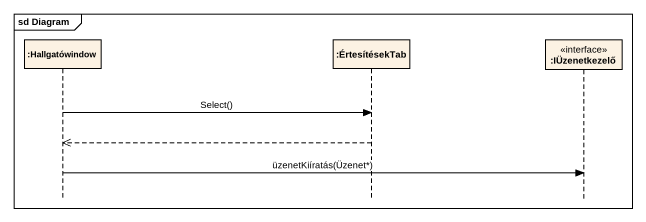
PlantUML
@startuml
mainframe sd Diagram
hide footbox
participant ":Hallgatówindow" as Hallgatówindow
participant ":ÉrtesítésekTab" as ÉrtesítésekTab
participant ":IÜzenetkezelő" as IÜzenetkezelő <<interface>>

Hallgatówindow -> ÉrtesítésekTab : Select()
ÉrtesítésekTab -->> Hallgatówindow
Hallgatówindow -> IÜzenetkezelő : üzenetKiíratás(Üzenet*)
@enduml
